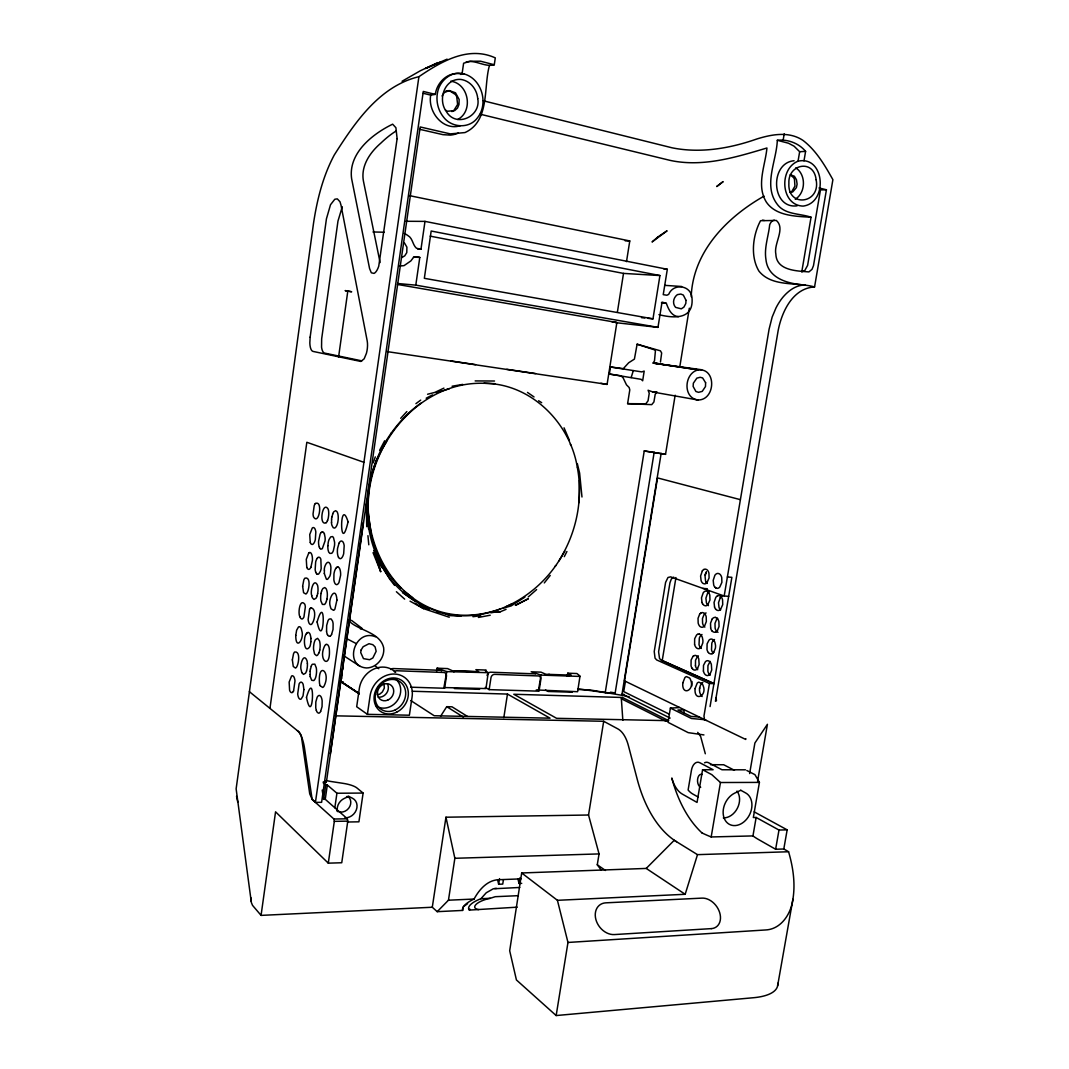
<?xml version="1.0" encoding="UTF-8"?>
<svg xmlns="http://www.w3.org/2000/svg" width="1069" height="1069" viewBox="0 0 1069 1069"><rect width="100%" height="100%" fill="white"/><g stroke="black" fill="none" stroke-linecap="round" stroke-linejoin="round"><path stroke-width="1.5" d="M423.217 93.284L430.713 95.114C427.573 111.537 442.726 131.153 460.271 125.754M579.144 502.59L579.518 480.168M367.014 511.223L367.549 499.116M702.814 682.53A7.483 4.383 -88.9 0 0 701.758 683.278C698.698 686.873 698.578 693.246 702.119 696.547M710.07 706.569L731.877 577.327L727.388 576.979M716.083 697.736L716.471 700.863M310.852 641.841L310.544 644.032A8.378 3.113 -86.5 0 1 309.729 646.852C304.064 654.749 302.901 636.977 306.429 633.717M310.09 671.198L310.398 669.007M324.335 570.151C323.84 567.158 327.488 558.406 330.214 564.138A8.739 3.327 -85.6 0 1 330.922 567.88L330.562 573.478A8.512 3.234 -85.6 0 1 329.72 576.432L327.675 579.211A8.766 3.327 -85.6 0 1 326.392 579.211L324.281 573.492M331.524 519.106L331.844 516.861M699.567 688.743L699.687 687.795M269.949 708.386L306.83 442.285L363.928 462.316M338.566 357.126L347.799 291.129L345.113 290.608L351.674 291.77L347.799 291.129M521.057 878.865L497.833 879.76C486.876 880.602 478.952 890.009 474.075 899.042A27.286 9.34 -14.1 0 0 462.623 910.427L437.208 911.67L432.29 907.247L261.063 915.385L275.561 811.825L328.29 863.164L341.746 862.75L347.786 821.139L347.372 818.801L325.257 799.318L323.626 799.331L322.21 790.071M494.279 64.755L480.489 61.2L470.053 61.254L463.612 63.245L462.022 74.135C448.913 70.728 436.954 81.819 435.324 94.379L423.284 91.44L321.609 802.325L315.435 802.378L418.901 76.701C440.936 61.708 468.169 45.486 495.294 57.886L494.279 64.755C484.832 67.547 475.799 59.49 466.151 61.989M323.626 799.331L325.684 784.993L323.239 782.909M330.348 753.725L363.313 522.741M325.257 799.318L327.314 784.993L325.684 784.993M334.838 807.763L336.922 793.238L327.314 784.993M328.29 863.164L334.316 821.353L333.902 819.014L312.148 799.438L304.585 748.554A34.355 12.467 -88.1 0 0 297.342 730.608M397.574 283.499L415.788 285.142L419.796 257.415L415.467 256.72L413.409 257.549L410.87 260.916L404.055 265.62L398.804 266.168M417.805 249.117L420.972 249.251L424.994 221.39L667.323 269.281L663.234 294.643L666.882 295.231L668.686 294.376C673.39 282.897 690.895 285.035 691.99 297.703C693.941 319.243 674.993 318.669 658.932 314.66M367.402 714.333L370.088 695.812A23.251 20.244 -55.5 0 1 394.367 674.031A23.251 20.244 -55.5 0 1 412.086 696.975L409.387 715.214L367.402 714.333L356.685 706.743L359.318 688.503A22.903 20.03 -55.2 0 1 374.016 668.98A22.903 20.03 -55.2 0 1 395.637 672.374M326.272 780.517A17.264 4.851 6.8 0 0 331.43 781.559L343.309 783.377A17.638 5.064 6.9 0 1 356.993 788.013L363.113 793.064L358.917 821.82L347.465 822.008M489.402 65.65C483.335 87.27 490.043 121.238 464.975 132.569L450.316 133.892L420.184 126.957L326.593 780.717L325.497 783.069M437.074 668.205L447.577 668.593L452.441 670.784L478.698 671.773L475.879 669.675L486.088 670.063L485.42 670.958L488.226 672.615L485.967 688.57L443.916 687.554L446.762 671.613L437.074 668.205L436.606 671.385M777.617 985.792L792.904 899.296C795.496 883.395 793.064 867.093 788.575 851.752A61.708 17.638 11.5 0 0 786.236 850.376L783.804 849L775.626 849.254L758.562 839.539A114.089 71.342 89.3 0 1 752.95 835.918L711.179 836.96A153.963 139.692 71 0 1 701.945 832.911M432.29 907.247L445.96 817.21L588.538 815.019L599.054 853.917L597.277 864.781L601.206 870.072M437.208 911.67L448.459 900.205L454.859 858.287L445.96 817.21M489.148 689.625L490.978 677.733A3.621 3.073 -61.2 0 1 494.68 674.352L538.322 675.942A3.554 2.98 -62.7 0 1 540.847 679.496L539.017 691.175L489.148 689.625L485.286 687.42M788.575 851.752L697.496 854.652L685.176 894.285L646.224 868.429L521.685 872.972L509.686 950.769L516.421 979.952L556.161 1015.55L753.485 997.724A61.227 22.115 12.3 0 0 777.738 983.28M503.82 717.646L507.468 694.075L412.353 691.255M503.405 879.881L502.737 884.103L498.648 884.263L499.517 878.624M521.725 883.328L519.026 883.448L519.908 877.849M660.455 362.03L661.658 352.984L660.428 350.832L637.111 344.205L634.411 359.117L628.692 362.752L623.307 368.631L610.466 366.988L609.357 374.043L641.159 379.335L642.669 380.778L644.193 371.063L641.814 371.905L610.466 366.988M617.428 311.921L623.508 273.41L659.934 275.548L652.985 318.843L648.068 318.335M386.965 351.581L607.085 384.399L616.88 322.491L397.441 284.434M626.501 261.638L629.775 240.953L409.186 195.587M567.278 676.223L567.759 673.189L576.953 673.537L580.013 676.076L577.607 691.71L536.25 689.946M627.61 403.654L645.81 403.788L648.055 400.808L649.244 393.245L648.095 390.252L653.065 392.056L656.874 391.829L655.177 394.448L653.921 401.957L651.743 404.643L627.61 403.654L629.788 389.891L629.16 387.526L626.487 384.853L623.12 377.851L621.076 375.847L609.357 374.043M803.995 160.858L805.598 151.37C798.917 143.233 787.666 139.064 777.31 140.293C776.629 160.791 763.025 185.191 776.976 203.912C784.659 214.922 799.706 213.279 811.05 217.234L801.75 271.967L804.797 270.484L807.616 265.353L820.457 189.908L826.431 189.774L813.496 265.606L812.026 269.308L808.926 271.914C796.859 270.911 776.415 270.738 775.84 254.061C773.568 243.478 785.755 228.726 776.335 220.455L760.553 220.708C752.817 234.98 750.077 256.386 758.977 271.179C772.165 287.294 796.392 281.882 814.565 286.933L832.898 179.672C824.84 165.388 816.288 150.582 803.046 140.44C789.082 131.046 771.938 134.32 756.839 138.983C729.86 148.444 700.422 153.548 672.054 147.803L483.255 100.767M615.49 322.638L657.969 327.355L662.045 302.099L666.348 303.342C668.472 309.115 671.399 316.143 678.494 316.651M577.634 688.783L605.228 692.645L644.233 450.944L665.533 454.338L675.154 395.223M556.161 1015.55L567.973 942.457L557.417 900.312L521.685 872.972M588.538 815.019L603.691 721.281L335.132 715.829M605.228 692.645L615.169 692.953L654.188 452.187M670.143 718.087L622.024 694.115L661.177 453.296M625.445 681.327L623.721 691.616L669.408 714.226M679.71 367.295L689.331 308.179M691.202 296.688C692.899 251.683 726.92 217.167 764.041 196.135M675.942 577.541L662.232 660.522L713.985 683.519M703.936 734.924L688.195 732.639L668.031 722.323L670.383 708.066L678.695 707.665A3.661 0.748 10 0 0 678.842 707.25L678.454 706.997M683.813 712.929L684.32 709.829L677.973 710.03L691.149 716.444L699.166 717.005M783.189 139.879L784.218 133.772M317.613 593.736L317.934 591.531A8.392 3.14 -85.9 0 0 318.027 589.3A8.646 3.234 -85.9 0 0 317.546 585.291C313.671 577.006 309.876 591.905 311.787 595.567M321.061 593.335L320.753 595.54A8.512 3.22 -85.9 0 0 320.66 597.798A8.752 3.314 -85.9 0 0 320.9 600.978L322.397 604.386L324.508 604.479A8.752 3.314 -85.9 0 0 326.406 601.219M326.94 599.108L327.248 596.876A8.512 3.22 -85.9 0 0 327.341 594.605A8.752 3.314 -85.9 0 0 327.047 591.464L326.847 590.542A8.94 3.394 -85.9 0 0 325.951 588.458L324.762 587.562L323.038 588.404A8.752 3.314 -85.9 0 0 321.542 591.304M319.725 650.099L320.045 647.894A8.472 3.18 -86.6 0 0 320.139 645.609A8.726 3.287 -86.6 0 0 319.404 640.665L317.6 638.353L315.489 639.596A8.739 3.287 -86.6 0 0 314.446 641.881A8.472 3.18 -86.6 0 0 313.939 643.872L313.631 646.064A8.499 3.194 -86.6 0 0 313.578 649.418L314.553 653.961L316.464 655.644A8.926 3.354 -86.6 0 0 317.747 654.909L318.896 652.959M538.429 690.547L541.034 675.1L531.159 671.786L540.954 672.16L545.938 674.285L571.274 675.154L567.759 673.189M774.357 220.201C771.845 220.428 770.535 222.699 769.68 224.797C768.504 236.276 764.041 247.701 765.925 259.353C767.849 279.089 789.082 283.98 805.411 285.076C796.191 284.755 788.414 290.688 782.749 297.409A48.118 29.451 -78 0 0 776 307.885L772.152 317.079L769.092 329.172L724.181 596.008L670.624 576.859L667.978 577.487L665.586 582.418L654.228 651.556L655.056 658.157L656.673 659.947L709.442 683.505L703.963 716.07L704.418 718.635M798.049 161.205C824.76 155.099 828.422 202.963 803.073 206.103C780.664 205.368 778.686 168.755 798.049 161.205L799.652 151.718L794.093 146.199L788.494 143.233L777.31 140.293M698.164 797.033L692.779 794.013A30.173 17.478 89.1 0 1 688.115 790.018L691.402 770.468A11.772 6.815 88.9 0 1 699.807 762.731L713.117 769.747L702.574 769.733L697.041 802.431L682.329 794.093A30.293 17.385 89.2 0 1 671.8 778.005L672.134 779.234A116.227 69.806 89.7 0 0 701.959 832.898M715.442 701.277L778.112 330.815C781.68 311.934 792.677 288.176 814.565 286.933M711.179 836.96L720.453 782.521L711.834 774.664L702.574 769.733M749.636 773.555L754.888 743.022L767.422 724.301L757.574 781.265M746.817 770.495L754.941 774.664L759.418 782.401L753.338 817.518L756.144 817.478L778.994 830.038L787.158 829.851L783.804 849M752.95 835.918L756.144 817.478M775.626 849.254L778.994 830.038M792.904 899.296C791.06 913.661 781.239 929.389 765.351 929.977L567.973 942.457M691.977 681.447L691.75 686.124M704.899 575.002L706.288 572.062M631.151 377.611L633.316 370.596M517.276 907.167L469.385 910.093L469.839 909.038M373.255 462.81L375.299 456.877M373.308 469.318L376.876 459.269M705.968 572.784L705.059 576.365L705.567 580.908A7.403 4.37 -85.7 0 0 706.649 582.939M310.905 567.238L312.429 560.29A8.699 3.22 -85.4 0 0 312.322 557.109L312.175 556.161A8.525 3.154 -85.5 0 0 311.453 553.849A8.245 3.047 -85.5 0 0 310.785 552.9L310.01 552.486A8.245 3.047 -85.5 0 0 308.821 552.98M339.007 543.306L337.59 548.25A8.899 3.448 -85.3 0 0 337.376 551.644A9.086 3.514 -85.3 0 0 337.523 553.836L337.684 554.811A8.899 3.448 -85.3 0 0 338.459 557.216M309.556 609.45L308.139 619.566A8.646 3.22 -86.2 0 0 308.714 622.265A8.352 3.113 -86.2 0 0 309.676 624.002L310.464 624.496A8.378 3.127 -86.2 0 0 311.72 624.149C314.941 620.408 316.731 608.341 310.745 607.833M293.587 690.881L294.991 680.926A8.512 3.087 -87.1 0 0 294.162 677.479A8.218 2.98 -87 0 0 293.507 676.383L292.759 675.849A8.245 2.993 -87 0 0 291.556 676.089L289.151 682.075L289.592 690.186A8.218 2.98 -87 0 0 290.541 692.031L291.249 692.565A8.218 2.98 -87 0 0 292.452 692.338M331.631 634.251L333.034 629.427L333.114 623.775A8.899 3.407 -86.4 0 0 332.486 620.982L331.043 618.871L329.292 619.058A8.899 3.407 -86.4 0 0 328.009 620.675L326.66 625.499L326.566 631.098M320.687 711.286L322.063 706.596L322.157 700.917A8.886 3.354 -87.4 0 0 321.542 698.03A8.619 3.247 -87.4 0 0 320.54 696.133L319.711 695.531A8.619 3.247 -87.5 0 0 318.415 695.759A8.886 3.354 -87.4 0 0 317.159 697.255L315.823 701.945L315.743 707.558A8.886 3.354 -87.4 0 0 316.33 710.431M342.28 206.758L337.978 221.056L321.662 338.873L321.555 347.225A13.483 4.917 -82.5 0 0 324.629 353.104L361.79 360.854M564.846 551.243L558.98 560.904M705.954 572.784L706.342 572.022M563.938 552.098C577.674 526.389 582.805 495.976 577.3 467.273M564.285 556.655L566.917 551.524M379.615 450.316L384.666 440.762M375.553 636.803C354.694 628.131 342.962 666.308 366.547 667.965C376.729 667.818 384.92 657.729 383.651 647.761C380.19 632.273 359.291 630.857 349.242 621.276M316.972 558.659L316.584 559.341A8.833 3.314 -85.5 0 0 315.649 562L315.155 569.536A8.659 3.247 -85.5 0 0 315.743 572.182M563.617 552.673C541.796 594.645 492.782 623.641 445.279 613.94L436.686 611.521L438.744 611.882M335.746 568.494L335.345 569.189A9.086 3.501 -85.7 0 0 334.65 570.926A8.899 3.421 -85.7 0 0 333.942 574.08L333.862 579.679A8.913 3.434 -85.7 0 0 334.49 582.405A9.127 3.514 -85.6 0 0 335.519 584.128L336.361 584.596A9.127 3.514 -85.6 0 0 337.71 584.168A8.913 3.434 -85.7 0 0 338.993 582.458L340.623 575.229A9.086 3.501 -85.7 0 0 340.49 571.888L340.33 570.886A8.886 3.421 -85.7 0 0 339.848 569.162A8.646 3.327 -85.7 0 0 338.793 567.452L337.951 567.011M368.23 510.154C365.986 446.722 418.286 380.778 484.618 383.317M386.631 441.604C335.212 519.267 397.093 641.226 496.15 610.346M653.065 392.056L697.897 399.98C715.442 400.381 716.885 368.11 698.364 369.874L653.132 363.059L654.495 360.814L655.417 350.926L654.495 349.844L637.111 344.205M488.319 672.695L446.762 671.613M702.306 570.993L700.596 576.017L701.09 580.574A7.416 4.356 -85.7 0 0 701.732 582.004A7.189 4.209 -85.7 0 0 703.148 583.46L704.23 583.834A7.189 4.223 -85.7 0 0 705.38 583.727A7.416 4.356 -85.7 0 0 706.997 582.645L709.081 577.955L708.947 573.251A7.43 4.356 -85.7 0 0 708.025 570.966A7.577 4.45 -85.7 0 0 706.622 569.536L705.527 569.162A7.577 4.45 -85.7 0 0 703.843 569.55M440.562 716.297L446.735 706.676L452.013 706.809L467.394 716.377M699.62 614.301L698.044 618.31L698.164 622.986A7.403 4.343 -86.9 0 0 699.487 625.899A7.162 4.196 -86.9 0 0 700.449 626.795L701.531 627.222A7.162 4.196 -87 0 0 703.215 626.942A7.403 4.343 -86.9 0 0 704.752 625.565L706.342 621.53L706.208 616.84A7.403 4.343 -87 0 0 704.872 613.913A7.149 4.196 -87 0 0 703.896 613.031L702.814 612.617A7.149 4.196 -87 0 0 701.144 612.925M720.239 597.731L718.502 602.756L719.009 607.379A7.47 4.463 -86.5 0 0 720.132 609.45A7.242 4.329 -86.4 0 0 720.6 609.958M712.154 619.111L710.538 623.16L710.671 627.891M697.563 668.486L699.139 664.517L698.779 658.945A7.389 4.303 -88.1 0 0 697.696 656.82A7.149 4.156 -88.1 0 0 696.734 655.912L695.665 655.444A7.149 4.156 -88.1 0 0 694.075 655.725M717.419 630.55L719.049 626.461L718.902 621.704A7.496 4.45 -87.1 0 0 717.54 618.737A7.242 4.303 -87.1 0 0 716.537 617.842L715.428 617.414M713.758 652.29L715.375 648.242A7.483 4.423 -87.7 0 0 715.522 645.355L714.987 642.616A7.483 4.423 -87.7 0 0 713.878 640.478M745.868 738.679L745.734 739.454L624.496 680.873L657.515 477.91L740.376 499.664M442.045 95.943L444.343 92.575L449.221 90.558L455.488 92.789L459.162 99.511L458.975 104.548L457.492 108.089L454.686 110.615L447.363 111.256L445.466 110.054M390.586 434.054C398.911 422.242 408.999 411.391 420.919 403.173M391.575 432.691C364.85 469.371 358.984 520.964 379.589 561.786M469.385 910.093A21.046 7.202 -14.1 0 1 480.89 898.735L486.261 892.762L493.277 888.793L519.775 887.457M544.281 582.939L550.228 575.443M622.839 720.306L621.356 698.752L622.425 697.482L668.686 720.68L556.588 718.315L513.788 694.262L622.425 697.482M700.943 635.374L700.462 635.921A7.536 4.423 -87.6 0 0 699.34 638.113L699.019 644.567A7.389 4.329 -87.6 0 0 699.914 646.905A7.136 4.182 -87.6 0 0 701.291 648.429M692.953 656.46L691.109 660.054L691.042 665.64A7.389 4.303 -88.1 0 0 691.884 668.045M712.97 640.986L713.451 640.425A7.483 4.436 -87.7 0 1 714.533 639.543M315.315 503.579C323.279 499.597 318.923 526.269 313.471 516.795A8.565 3.18 -84.8 0 1 313.043 513.989L314.206 505.677A8.565 3.18 -84.8 0 1 315.328 503.472M555.052 566.37L555.8 565.541M400.701 418.326L406.861 411.565M326.339 522.728C318.215 526.603 322.624 499.744 328.236 509.258A8.686 3.26 -84.8 0 1 328.691 512.118A8.418 3.167 -84.8 0 1 328.637 515.432L328.33 517.65A8.686 3.26 -84.8 0 1 327.475 520.723M308.767 552.954L306.282 559.328L306.763 567.278M646.224 868.429L674.232 840.287L697.496 854.652M528.22 596.97L536.611 589.58M795.283 199.248C805.879 192.634 806.226 174.755 795.817 167.833M457.732 119.487C473.727 111.096 468.663 83.409 450.73 81.204M415.921 403.654L420.705 400.113M524.919 597.103L511.196 605.896L503.232 608.181M512.345 603.691L505.543 606.898M401.877 257.535L404.737 255.838L406.781 252.618L406.901 247.18L404.51 243.051M402.064 81.257L420.424 70.714L437.849 62.59M673.711 577.126L671.332 579.024L669.956 582.752L658.598 651.769L659.533 658.504L661.163 660.188L713.958 683.666L709.442 683.505M478.605 909.639A14.819 5.078 -14.1 0 1 476.106 904.374A14.819 5.078 -14.1 0 1 490.19 898.307L495.201 896.704L518.412 895.662M426.197 398.202L432.531 394.902M345.006 817.798A10.85 9.22 -49.8 0 0 356.284 810.008A10.85 9.22 -49.8 0 0 352.583 798.302L348.788 796.392L344.418 798.369A10.85 9.22 -49.8 0 0 337.483 811.598M441.163 61.695L425.582 68.456L447.109 59.156M467.581 903.693L463.318 906.779L462.623 910.427M500.452 611.709L490.711 612.55L500.452 611.709L506.078 609.343M500.706 608.809L497.138 610.118M580.093 676.436L541.034 675.1M449.301 388.755L436.299 392.63M418.901 76.701C379.401 86.121 354.761 122.708 334.276 154.992C322.932 176.185 317.065 199.796 313.498 223.434L236.129 788.869L251.362 902.557L252.538 905.363L261.063 915.385M443.916 388.114L434.789 392.43L427.573 394.247M445.867 90.985L447.243 90.731A11.265 9.795 79.7 0 1 449.581 90.838L455.314 94.433A10.877 9.461 79.7 0 1 456.704 96.651L457.612 104.428L453.884 110.441A10.81 9.407 79.7 0 1 451.84 111.577M462.757 384.399L452.067 386.243M377.237 694.703L379.669 694.209L382.341 691.977L384.332 688.089L384.038 683.772M478.377 617.454L490.23 615.209M789.804 192.447L792.757 191.912L796.405 187.596L797.1 184.135L796.472 179.739L794.401 176.251L790.806 174.902M460.565 74.429L463.852 73.868C481.758 78.638 488.867 103.426 477.549 117.724C469.385 129.028 451.786 127.933 443.622 117.229A26.738 23.157 80.2 0 1 437.742 91.493C440.228 80.081 451.973 70.474 463.852 73.868M430.713 95.114L435.324 94.379M794.08 160.738C769.426 162.889 771.19 209.31 797.127 205.823M472.939 616.706L480.756 615.717M346.543 796.592L348.788 796.392M360.387 628.946L362.017 628.331L351.674 620.474L348.628 620.314M799.652 151.718L805.598 151.37M557.417 900.312L685.176 894.285M448.459 900.205L474.075 899.042M480.89 898.735L490.19 898.307M454.859 858.287L599.054 853.917M496.564 888.433L494.68 888.446M653.827 363.193L701.678 369.754M334.316 821.353L347.786 821.139M333.902 819.014L347.372 818.801M494.519 381.018L475.157 380.925M336.922 793.238L363.113 793.064M720.453 782.521L759.418 782.401M811.05 217.234C795.83 216.285 775.894 216.125 766.339 202.081C756.037 185.338 765.284 165.601 766.941 147.99C735.793 157.277 702.761 167.472 670.036 160.363L480.222 114.209M745.454 769.814L721.989 769.76L708.613 762.772A11.732 6.855 88.8 0 0 704.551 762.798M710.471 764.696L723.7 764.749L734.47 770.321M405.859 221.283L424.994 221.39M372.987 231.973L384.239 232.227M625.205 240.846L629.775 240.953M340.049 681.888L343.376 681.995M578.222 689.532L588.217 689.852A6.214 1.283 9.3 0 1 591.651 690.213L626.955 696.146M410.616 687.193L444.637 688.249L446.454 676.156A3.688 3.194 -59 0 0 443.702 672.481L396.906 670.757A3.755 3.287 -56.7 0 0 394.354 671.733M454.432 688.556L479.593 689.331M572.249 692.204L548.156 691.469L545.457 690.013M483.95 383.21L494.787 383.664M460.98 616.118L449.381 615.57L445.92 613.833M664.009 269.107L667.323 269.281M413.476 257.081L419.796 257.415M485.219 383.343C531.226 383.945 569.964 422.803 577.273 467.113M665.159 285.383L681.661 286.492M724.154 596.008L728.697 596.328M702.894 588.404L707.357 588.738M661.39 302.901L666.348 303.342M323.199 782L326.179 782.254M641.507 317.653L644.794 318.001M612.149 321.969L616.88 322.491M535.516 373.549L506.826 369.313M653.132 363.059L698.364 369.874C684.267 372.68 682.369 397.895 697.897 399.98M475.518 364.636L450.918 360.921M762.424 220.161L764.362 220.455M644.233 450.944L665.533 454.338M610.493 692.178L615.169 692.953M622.024 694.115L624.51 694.529M415.788 285.142L657.969 327.355M652.985 318.843L424.34 278.314L431.181 231.024L659.934 275.548M600.872 383.29L607.085 384.399M430.206 236.155L623.508 273.41M420.972 249.251L416.469 248.249C412.46 244.761 412.875 238.253 407.81 235.501A16.61 15.086 86.5 0 0 404.176 233.483M419.395 129.242L443.02 134.667L450.169 135.108A33.259 28.93 79.6 0 0 458.427 133.037M656.54 363.126L659.306 363.781M819.028 187.97L826.431 189.774M699.233 634.064L700.315 634.505A7.149 4.182 -87.6 0 1 701.277 635.4A7.389 4.316 -87.5 0 1 702.36 637.498L702.881 640.184A7.389 4.316 -87.5 0 1 702.747 643.07L701.144 647.066A7.389 4.316 -87.5 0 1 699.607 648.469M322.611 531.934L323.413 532.309A8.886 3.341 -85.1 0 1 324.415 533.912M438.45 611.829L421.493 605.148L402.492 592.694M410.055 601.166L423.538 608.622L449.247 617.227M628.452 696.494L629.187 696.774M790.191 174.822L793.479 177.507A9.421 7.389 -87.1 0 1 794.481 179.405L794.935 186.14L791.835 191.458A9.354 7.336 -87.1 0 1 790.699 192.233M706.382 720.466L703.095 719.557A5.091 1.069 10.2 0 0 702.56 719.49L691.469 718.502L670.383 708.066M715.802 587.923L716.925 588.311A7.269 4.316 -85.8 0 0 718.662 587.963A7.51 4.463 -85.8 0 0 719.744 587.108L721.882 582.378L721.735 577.607A7.523 4.463 -85.8 0 0 720.787 575.296A7.67 4.557 -85.8 0 0 719.357 573.839L718.234 573.465A7.67 4.557 -85.8 0 0 716.43 573.812A7.523 4.463 -85.8 0 0 714.88 575.282L713.197 580.373L713.704 584.997A7.51 4.463 -85.8 0 0 714.773 587.041M621.356 698.752L666.081 721.268M419.85 604.787L429.244 609.945M346.169 638.367L356.164 643.538M718.021 632.3L717.473 632.02A7.229 4.316 -87.1 0 1 716.484 631.111A7.483 4.463 -87.1 0 1 715.121 628.158L714.987 623.427L716.604 619.392A7.483 4.463 -87.1 0 1 717.62 618.27M603.691 721.281L617.748 728.831A31.776 16.984 89.9 0 1 628.331 745.4L637.231 779.301A117.897 68.536 -90 0 0 676.517 841.704M754.179 811.852L787.158 829.851M507.468 694.075L550.054 718.181L434.201 715.736L410.803 700.583M693.3 669.541L694.369 670.022A7.55 4.396 -88.1 0 0 696.039 669.795A7.389 4.303 -88.1 0 0 697.549 668.566M423.538 608.622L415.013 603.17M446.735 706.676L463.438 717.139M538.616 400.741L541.676 402.692M343.202 655.404L359.759 666.134M340.824 681.728L359.01 693.54M412.701 597.758L404.122 591.104M341.372 681.728L359.251 693.54M339.995 680.94L359.264 693.888M527.485 392.417L534.032 396.946M597.277 864.781L605.468 870.473M415.333 601.419C401.73 592.774 390.345 581.175 382.341 567.171M320.259 548.638L321.061 549.038A8.405 3.154 -85.2 0 0 322.344 548.557L325.056 540.887A8.405 3.154 -85.2 0 0 325.11 537.573L324.401 533.912M316.718 573.839L317.52 574.28A8.873 3.327 -85.5 0 0 318.789 573.839L320.353 571.367A8.392 3.14 -85.5 0 0 321.181 568.467L320.847 559.261A8.392 3.154 -85.5 0 0 319.858 557.617L319.056 557.203A8.392 3.154 -85.5 0 0 317.827 557.684M249.358 691.656L299.32 732.238L301.258 735.445L309.729 793.866L312.175 799.291L315.435 802.378M375.219 665.867L378.76 668.74M396.385 591.732L404.67 599.121M401.049 588.257C386.323 574.307 376.248 555.786 371.531 536.13M697.723 732.359L700.676 736.568L705.313 753.765M394.608 585.398L389.504 578.81L379.522 561.653M570.298 444.21L571.06 445.519M320.232 685.75L322.638 687.474A8.873 3.367 -87.1 0 0 323.92 686.351C331.43 672.04 317.76 660.829 319.484 683.185A8.873 3.367 -87.1 0 0 320.206 685.737M302.006 672.722L303.449 674.379L305.493 673.229A8.619 3.18 -86.8 0 0 306.522 670.998M373.041 552.686L380.684 571.648L373.803 550.548L381.486 567.492M564.044 427.814L569.416 440.348M375.713 556.08L380.684 571.648M310.237 542.451L309.743 534.54L312.242 528.073A8.752 3.247 -85.1 0 1 313.484 527.565L314.273 527.939A8.726 3.234 -85.1 0 1 315.235 529.516A8.552 3.167 -85.1 0 1 315.823 532.095L315.328 539.604A8.712 3.234 -85.1 0 1 314.406 542.264L314.019 542.945A8.525 3.167 -85.1 0 1 312.803 544.268A8.258 3.06 -85.1 0 1 311.961 544.442L311.186 544.041A8.258 3.06 -85.1 0 1 310.291 542.491M714.56 607.072L714.052 602.462L715.789 597.411A7.496 4.463 -86.5 0 1 717.312 595.981M299.854 616.693C297.783 613.218 299.868 597.785 304.785 604.226A8.525 3.127 -86.1 0 1 305.346 606.885L303.943 616.947A8.525 3.127 -86.1 0 1 302.367 618.898A8.231 3.02 -86.1 0 1 301.552 618.871L300.79 618.39A8.231 3.02 -86.1 0 1 299.908 616.733M701.986 602.408L701.491 597.838L703.202 592.854A7.416 4.356 -86.3 0 1 704.685 591.438A7.162 4.209 -86.3 0 1 706.409 591.104L707.504 591.504A7.162 4.209 -86.4 0 1 708.48 592.36A7.416 4.356 -86.3 0 1 709.816 595.259L709.963 599.963L707.878 604.586A7.416 4.356 -86.3 0 1 706.796 605.508A7.162 4.209 -86.3 0 1 705.126 605.735L704.043 605.335A7.162 4.209 -86.3 0 1 702.734 603.891M577.327 463.639L579.625 473.113L581.977 497.005M517.931 878.865L519.026 883.448M237.759 802.111L236.543 796.245M497.579 879.653L498.648 884.263M310.264 676.624L311.68 680.272L313.752 680.579A8.739 3.274 -87 0 0 315.622 677.519A8.458 3.167 -87 0 0 316.143 675.448L316.451 673.256A8.499 3.18 -87 0 0 316.504 669.875A8.739 3.274 -87 0 0 316.264 667.778L314.834 664.156L312.335 664.263A8.752 3.274 -87 0 0 311.213 666.187M371.411 535.743L368.297 513.147M380.096 262.573L363.433 181.115C360.641 166.056 369.927 152.546 380.831 143.139A247.62 99.417 -82.5 0 1 396.131 130.993M694.596 644.34L694.663 638.754L696.52 635.133A7.389 4.316 -87.5 0 1 697.522 634.331M703.429 671.051L703.496 665.399L705.38 661.764A7.483 4.41 -88.3 0 1 706.409 660.976A7.242 4.263 -88.3 0 1 708.146 660.762L709.241 661.23A7.242 4.263 -88.3 0 1 710.23 662.165A7.483 4.41 -88.3 0 1 711.339 664.317L711.727 669.956L710.11 673.964A7.496 4.41 -88.3 0 1 708.547 675.287A7.643 4.503 -88.3 0 1 706.836 675.501L705.74 675.02A7.643 4.503 -88.3 0 1 704.351 673.443A7.496 4.41 -88.3 0 1 703.389 671.038M695.465 665.827L695.531 660.254L697.376 656.66A7.376 4.303 -88.1 0 1 698.418 655.898M368.017 523.022L368.591 529.075M367.936 535.663L368.792 544.789M251.095 901.14L250.934 897.8M366.373 503.833L366.72 526.67M348.066 796.565A8.98 7.643 -49.6 0 1 348.654 808.298A8.98 7.643 -49.6 0 1 336.976 810.676M395.517 678.989A16.596 14.485 -55.4 0 1 397.267 700.689A16.596 14.485 -55.4 0 1 376.261 705.994M387.379 683.759A8.833 7.737 -55.2 0 1 386.644 693.1A8.833 7.737 -55.2 0 1 378.185 697.148M390.8 669.528A3.741 3.274 -56.6 0 1 393.352 668.553L439.987 670.303A3.675 3.18 -59 0 1 441.711 670.971M453.817 671.853A3.648 3.14 -59.7 0 1 456.263 670.904L474.917 671.613A3.621 3.1 -60.5 0 1 476.093 671.92M487.103 675.568A3.608 3.073 -61.1 0 1 487.544 674.245M487.932 673.657A3.608 3.073 -61.1 0 1 490.791 672.201L534.286 673.831A3.541 2.98 -62.6 0 1 535.422 674.138M547.716 674.913A3.514 2.94 -63.1 0 1 549.493 674.405M567.505 675.073A3.488 2.9 -63.7 0 1 569.456 676.142M736.982 791.087A15.928 12.2 -63.7 0 1 737.396 808.231A15.928 12.2 -63.7 0 1 723.339 817.865M700.716 787.238A6.548 3.795 88.6 0 1 697.589 779.354A6.548 3.795 88.6 0 1 702.199 774.477M321.328 532.442A8.672 3.26 -85.2 0 0 320.112 534.179L318.575 541.208A8.833 3.327 -85.2 0 0 318.682 544.402L318.829 545.364A8.646 3.247 -85.2 0 0 319.284 547.007M321.261 532.415A8.886 3.341 -85.1 0 1 322.544 531.894M331.604 522.5A8.539 3.274 -84.9 0 1 331.657 519.16M327.515 520.469A8.418 3.167 -84.8 0 1 326.392 522.527M324.401 573.559A8.512 3.234 -85.6 0 1 324.455 570.218M316.665 573.812A8.873 3.327 -85.5 0 1 315.676 572.142M331.443 522.42A8.793 3.354 -84.9 0 0 331.911 525.307L333.221 527.712L334.49 528.073A8.98 3.434 -84.8 0 0 335.813 527.111L336.227 526.509A8.793 3.354 -84.9 0 0 337.002 524.959A8.539 3.274 -84.9 0 0 337.844 521.966L338.165 519.708A8.539 3.26 -84.9 0 0 338.205 516.354A8.793 3.354 -84.9 0 0 337.951 514.336L337.751 513.454A8.966 3.434 -84.9 0 0 336.829 511.476L335.613 510.715L333.849 511.744A8.793 3.354 -84.9 0 0 332.659 513.868M331.978 516.928A8.539 3.26 -84.9 0 1 332.82 513.948M306.709 567.265A8.712 3.22 -85.5 0 0 307.658 568.882L308.487 569.336A8.712 3.22 -85.5 0 0 309.729 568.908A8.525 3.154 -85.5 0 0 310.892 567.318M316.985 558.553A8.659 3.247 -85.5 0 1 317.8 557.55M710.204 675.194A7.63 4.517 -88.3 0 1 708.8 673.617A7.483 4.423 -88.3 0 1 707.878 671.238L707.945 665.586L709.829 661.965A7.483 4.423 -88.3 0 1 710.364 661.43M697.723 669.728A7.536 4.41 -88.2 0 1 695.425 665.733M317.105 595.834A8.646 3.234 -85.9 0 1 316.063 598.172L313.979 599.428L312.509 597.945A8.646 3.234 -85.9 0 1 311.734 595.66M338.967 543.293A8.926 3.448 -85.3 0 1 340.236 541.515A9.14 3.528 -85.3 0 1 341.639 541.034L342.494 541.448A9.14 3.528 -85.3 0 1 343.55 543.105A8.926 3.448 -85.3 0 1 344.191 545.818L343.683 553.648A9.086 3.514 -85.3 0 1 342.681 556.414L342.28 557.123A8.899 3.434 -85.3 0 1 341.412 558.165A8.646 3.341 -85.3 0 1 340.049 558.646L339.194 558.205A8.646 3.341 -85.3 0 1 338.512 557.243M309.569 609.343A8.646 3.22 -86.2 0 1 310.758 607.726M307.231 632.795A8.338 3.1 -86.5 0 1 308.487 632.474L309.262 632.982A8.378 3.1 -86.5 0 1 310.237 634.732L310.665 636.469A8.619 3.194 -86.5 0 1 310.905 638.514M320.312 548.664A8.405 3.154 -85.2 0 1 319.324 547.034M320.66 711.393A8.886 3.354 -87.4 0 1 318.99 713.117A8.619 3.247 -87.4 0 1 318.148 712.97L317.333 712.355A8.619 3.247 -87.4 0 1 316.384 710.471M335.719 568.481A8.886 3.421 -85.7 0 1 337.029 567.158M337.109 567.198A8.646 3.327 -85.7 0 1 338.004 567.038M715.883 587.95A7.269 4.316 -85.8 0 1 714.894 587.081M293.574 690.988A8.512 3.087 -87.1 0 1 292.438 692.445M700.957 635.28A7.389 4.329 -87.6 0 1 701.999 634.492M713.317 653.239A7.229 4.289 -87.7 0 1 712.849 652.718A7.483 4.436 -87.7 0 1 711.5 649.725L711.82 643.204A7.63 4.53 -87.7 0 1 712.97 640.986M704.872 627.062A7.149 4.209 -86.9 0 1 703.91 626.167A7.389 4.343 -87 0 1 702.587 623.254L702.453 618.59L704.03 614.581A7.389 4.343 -87 0 1 705.567 613.125A7.149 4.209 -87 0 1 706.115 612.978M708.466 605.629A7.149 4.223 -86.3 0 1 707.491 604.76A7.389 4.356 -86.4 0 1 706.409 602.702L705.914 598.159L707.611 593.175A7.389 4.37 -86.4 0 1 709.148 591.772M720.252 597.651A7.47 4.463 -86.5 0 1 721.816 596.248A7.242 4.329 -86.4 0 1 722.377 596.074M341.786 678.468A17.518 15.474 -54.5 0 1 343.363 667.363M713.745 652.357A7.483 4.423 -87.7 0 1 712.181 653.707M708.346 652.544A7.483 4.423 -87.7 0 1 706.997 649.564L707.103 643.845L709.001 640.184A7.483 4.423 -87.7 0 1 710.043 639.382A7.242 4.276 -87.6 0 1 711.78 639.115L712.889 639.569A7.242 4.289 -87.6 0 1 713.878 640.478M712.195 653.627A7.242 4.276 -87.6 0 1 710.471 653.881L709.375 653.426A7.242 4.276 -87.6 0 1 708.466 652.531M693.233 669.515A7.55 4.396 -88.1 0 1 691.87 667.965M692.926 656.446A7.389 4.303 -88.1 0 1 693.955 655.671M699.62 648.389A7.149 4.182 -87.4 0 1 697.95 648.656L696.868 648.202A7.149 4.182 -87.6 0 1 695.505 646.678A7.389 4.316 -87.5 0 1 694.556 644.407M715.842 631.926A7.242 4.303 -87.1 0 1 714.119 632.207L713.01 631.766A7.242 4.289 -87.1 0 1 712.021 630.857M717.393 630.643A7.496 4.45 -87.1 0 1 715.829 632.02M711.954 630.937A7.496 4.45 -87.1 0 1 710.604 627.971M712.114 619.085A7.496 4.45 -87.1 0 1 713.678 617.708A7.242 4.303 -87.1 0 1 715.508 617.454M697.643 634.371A7.149 4.182 -87.6 0 1 699.313 634.091M699.634 614.207A7.403 4.343 -86.9 0 1 701.157 612.831M715.749 609.183A7.256 4.316 -86.4 0 0 716.751 610.078L717.78 610.466A7.256 4.316 -86.4 0 0 719.517 610.145A7.483 4.45 -86.5 0 0 720.6 609.317L722.724 604.64L722.577 599.869A7.496 4.463 -86.5 0 0 721.628 597.531A7.256 4.316 -86.5 0 0 720.199 596.061L719.09 595.66A7.256 4.316 -86.5 0 0 717.352 595.994M715.642 609.143A7.483 4.45 -86.5 0 1 714.52 607.058M702.6 603.945A7.416 4.356 -86.3 0 1 701.919 602.475M317.64 593.602A8.392 3.14 -85.9 0 1 317.132 595.607M301.979 672.708A8.619 3.18 -86.8 0 1 301.284 670.236C299.333 666.495 303.369 651.756 306.963 660.548A8.632 3.194 -86.9 0 1 307.391 663.528M321.047 593.469A8.512 3.22 -85.9 0 1 321.555 591.451M310.17 674.512A8.499 3.18 -87 0 1 310.237 671.145M310.531 669.1A8.499 3.18 -87 0 1 311.333 666.268M310.224 676.677A8.739 3.274 -87 0 1 309.983 674.606M307.378 663.528A8.378 3.087 -86.9 0 1 307.324 666.869L307.017 669.034A8.378 3.087 -86.9 0 1 306.549 670.864M310.879 638.38A8.378 3.1 -86.5 0 1 310.825 641.721M306.402 633.69A8.619 3.194 -86.5 0 1 307.204 632.781M326.954 598.987A8.512 3.22 -85.9 0 1 326.446 601.005M331.617 634.358A8.899 3.407 -86.4 0 1 330.361 635.988M327.435 634.692A8.899 3.407 -86.4 0 1 326.513 631.178M319.751 649.952A8.472 3.18 -86.6 0 1 318.923 652.812M327.488 634.612A8.619 3.301 -86.4 0 0 328.21 635.694L329.038 636.215A8.632 3.301 -86.4 0 0 330.374 635.881M326.139 644.487A8.619 3.287 -86.7 0 1 327.02 644.433L327.809 644.941A8.619 3.287 -86.7 0 1 328.824 646.758A8.873 3.381 -86.7 0 1 329.292 648.549C331.109 670.784 317.293 660.295 324.802 645.649A8.873 3.381 -86.7 0 1 326.098 644.46M702.28 570.913A7.416 4.356 -85.7 0 1 703.816 569.47M707.103 583.433A7.162 4.223 -85.7 0 1 706.221 582.351M477.736 98.548C481.304 116.561 455.822 128.32 446.227 111.323C437.475 99.617 444.624 78.077 460.926 79.44C470.373 80.83 476.921 89.355 477.736 98.548M816.115 179.739C821.019 203.885 787.345 208.067 788.895 183.173C787.813 164.198 813.83 158.586 816.115 179.739M348.066 521.806C339.595 558.232 339.381 494.412 348.066 521.806M327.849 545.805C327.742 548.197 327.942 555.011 331.737 553.301A8.752 3.341 -85.2 0 0 333.354 550.749L334.517 545.524A8.525 3.247 -85.2 0 0 334.57 542.157L333.528 537.774A8.779 3.341 -85.2 0 0 332.419 536.544L330.668 536.919L329.065 539.498A8.525 3.247 -85.2 0 0 328.236 542.451L327.849 545.805M336.935 600.07L334.904 609.089A8.886 3.421 -86.1 0 1 333.595 610.346L331.136 608.902A8.886 3.421 -86.1 0 1 330.334 606.417C327.448 599.348 335.947 584.409 336.935 600.07M292.358 659.867L293.267 666.481L295.472 668.058A8.499 3.1 -86.7 0 0 296.661 666.949C298.892 663.314 300.536 650.821 294.576 652.01A8.512 3.1 -86.7 0 0 293.507 653.894L292.358 659.867M295.766 635.4C295.632 651.315 304.652 638.968 301.739 630.67A8.499 3.113 -86.4 0 0 301.324 628.973A8.231 3.007 -86.4 0 0 300.389 627.236L299.627 626.755A8.258 3.02 -86.4 0 0 298.411 627.089L296.621 630.242L295.766 635.4M302.634 586.24L303.583 592.707L305.841 594.03A8.512 3.14 -85.8 0 0 307.044 592.801C309.288 589.326 310.959 576.285 304.892 578.169A8.512 3.14 -85.8 0 0 303.783 580.053L302.634 586.24M317.105 621.971C323.88 653.199 326.553 589.286 317.105 621.971M303.917 689.572L303.021 695.906L301.204 698.966A8.365 3.073 -87.1 0 1 299.961 699.179L299.2 698.591A8.338 3.06 -87.2 0 1 298.264 696.734A8.632 3.167 -87.2 0 1 297.69 693.968L299.106 683.96A8.632 3.167 -87.2 0 1 300.255 682.463A8.338 3.06 -87.2 0 1 301.498 682.222L302.273 682.797A8.365 3.073 -87.2 0 1 303.208 684.628L303.917 689.572M306.482 697.362C313.097 729.419 315.756 665.466 306.482 697.362M705.607 382.715L705.487 386.537L702.226 391.388L698.511 392.336L695.906 391.481L693.126 386.43L693.353 383.21L696.854 378.132L700.168 377.29L702.614 377.932L705.607 382.715M682.784 682.971C681.675 696.587 694.917 690.213 690.694 680.165A7.403 4.276 -88.6 0 0 689.625 678.013L686.498 676.61A7.403 4.276 -88.6 0 0 684.922 677.559L682.784 682.971M695.064 688.583C693.928 702.346 707.478 696.026 703.161 685.79A7.483 4.37 -88.9 0 0 702.066 683.612L698.859 682.169A7.483 4.37 -88.9 0 0 697.215 683.104L695.064 688.583M310.144 337.136L309.823 342.922A13.683 4.904 -82.5 0 0 313.057 351.42L360.868 361.456L364.168 358.81L366.426 353.318A12.828 4.944 -82.4 0 0 367.202 340.891L341.038 205.275L339.995 201.774L337.31 198.861L334.797 199.248L330.508 204.74L326.433 218.838L310.144 337.136M686.017 300.349L685.804 303.502L683.906 307.124L681.3 308.834L675.608 307.378C672.107 303.529 673.336 297.57 677.385 294.63L680.806 294.055L683.318 295.057L686.017 300.349M397.12 138.649L378.747 266.194A13.71 5.238 -81.2 0 1 374.056 273.397L371.317 272.795L369.58 268.56L351.621 178.67C348.053 153.201 372.493 133.959 392.644 124.178L395.904 127.719L397.12 138.649M361.135 649.965L360.707 652.531L363.473 658.638L369.607 659.72L372.84 657.983L376.154 651.288L375.112 646.919L372.8 644.674L368.992 643.712L363.126 646.732L361.135 649.965M657.943 236.917L652.063 241.968L667.069 230.81L657.943 236.917M719.825 184.109L716.711 186.554L723.138 181.623L719.825 184.109M528.3 598.72L515.472 605.308L528.3 598.72M740.777 790.272L734.817 793.078A17.679 13.469 -63.7 0 0 724.555 819.081A17.679 13.469 -63.7 0 0 746.87 818.907A17.679 13.469 -63.7 0 0 745.748 792.998L740.777 790.272M711.273 928.627L614.341 934.573A17.157 13.269 53.6 0 1 595.874 919.487A17.157 13.269 53.6 0 1 605.842 902.837L702.039 898.12A16.663 12.213 54.1 0 1 719.691 912.645A16.663 12.213 54.1 0 1 711.273 928.64M395.356 709.856A16.703 14.552 -55.5 0 0 400.487 682.129A16.703 14.552 -55.5 0 0 375.446 694.382A16.703 14.552 -55.5 0 0 395.356 709.856M396.746 712.141A18.761 16.342 -55.5 0 0 402.492 680.993A18.761 16.342 -55.5 0 0 374.377 694.797A18.761 16.342 -55.5 0 0 396.746 712.141M387.74 700.128A8.899 7.777 -55.4 0 0 391.294 685.429A8.899 7.777 -55.4 0 0 377.678 691.149A8.899 7.777 -55.4 0 0 387.74 700.128"/></g></svg>
